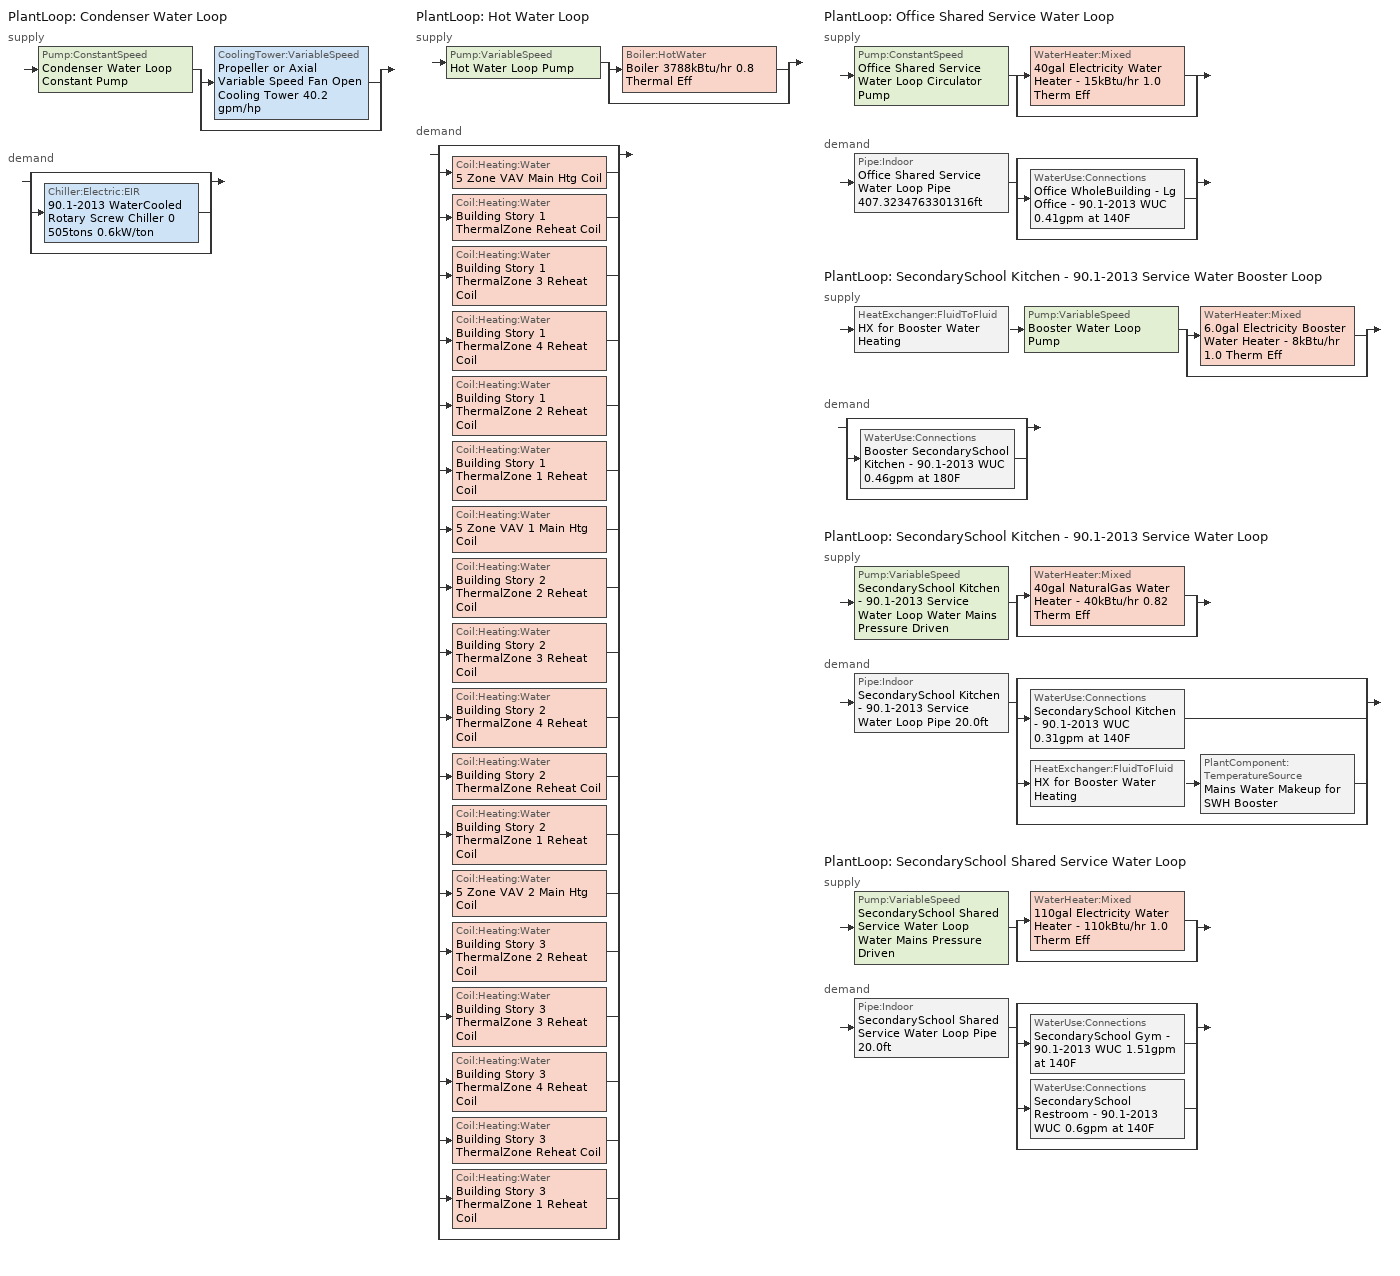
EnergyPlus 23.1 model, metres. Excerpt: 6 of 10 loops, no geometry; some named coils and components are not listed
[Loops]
PlantLoop 'Condenser Water Loop'
 supply: Pump:ConstantSpeed 'Condenser Water Loop Constant Pump' > split
  | CoolingTower:VariableSpeed 'Propeller or Axial Variable Speed Fan Open Cooling Tower 40.2 gpm/hp'
  | bypass
 demand: split
  | bypass
  | Chiller:Electric:EIR '90.1-2013 WaterCooled  Rotary Screw Chiller 0 505tons 0.6kW/ton'
  | bypass
PlantLoop 'Hot Water Loop'
 supply: Pump:VariableSpeed 'Hot Water Loop Pump' > split
  | Boiler:HotWater 'Boiler 3788kBtu/hr 0.8 Thermal Eff'
  | bypass
 demand: split
  | bypass
  | Coil:Heating:Water '5 Zone VAV Main Htg Coil'
  | Coil:Heating:Water 'Building Story 1 ThermalZone Reheat Coil'
  | Coil:Heating:Water 'Building Story 1 ThermalZone 3 Reheat Coil'
  | Coil:Heating:Water 'Building Story 1 ThermalZone 4 Reheat Coil'
  | Coil:Heating:Water 'Building Story 1 ThermalZone 2 Reheat Coil'
  | Coil:Heating:Water 'Building Story 1 ThermalZone 1 Reheat Coil'
  | Coil:Heating:Water '5 Zone VAV 1 Main Htg Coil'
  | Coil:Heating:Water 'Building Story 2 ThermalZone 2 Reheat Coil'
  | Coil:Heating:Water 'Building Story 2 ThermalZone 3 Reheat Coil'
  | Coil:Heating:Water 'Building Story 2 ThermalZone 4 Reheat Coil'
  | Coil:Heating:Water 'Building Story 2 ThermalZone Reheat Coil'
  | Coil:Heating:Water 'Building Story 2 ThermalZone 1 Reheat Coil'
  | Coil:Heating:Water '5 Zone VAV 2 Main Htg Coil'
  | Coil:Heating:Water 'Building Story 3 ThermalZone 2 Reheat Coil'
  | Coil:Heating:Water 'Building Story 3 ThermalZone 3 Reheat Coil'
  | Coil:Heating:Water 'Building Story 3 ThermalZone 4 Reheat Coil'
  | Coil:Heating:Water 'Building Story 3 ThermalZone Reheat Coil'
  | Coil:Heating:Water 'Building Story 3 ThermalZone 1 Reheat Coil'
  | bypass
PlantLoop 'Office Shared Service Water Loop'
 supply: Pump:ConstantSpeed 'Office Shared Service Water Loop Circulator Pump' > split
  | WaterHeater:Mixed '40gal Electricity Water Heater - 15kBtu/hr 1.0 Therm Eff'
  | bypass
 demand: Pipe:Indoor 'Office Shared Service Water Loop Pipe 407.3234763301316ft' > split
  | bypass
  | WaterUse:Connections 'Office WholeBuilding - Lg Office - 90.1-2013 WUC 0.41gpm at 140F'
  | bypass
PlantLoop 'SecondarySchool Kitchen - 90.1-2013 Service Water Booster Loop'
 supply: HeatExchanger:FluidToFluid 'HX for Booster Water Heating' > Pump:VariableSpeed 'Booster Water Loop Pump' > split
  | WaterHeater:Mixed '6.0gal Electricity Booster Water Heater - 8kBtu/hr 1.0 Therm Eff'
  | bypass
 demand: split
  | bypass
  | WaterUse:Connections 'Booster SecondarySchool Kitchen - 90.1-2013 WUC 0.46gpm at 180F'
  | bypass
PlantLoop 'SecondarySchool Kitchen - 90.1-2013 Service Water Loop'
 supply: Pump:VariableSpeed 'SecondarySchool Kitchen - 90.1-2013 Service Water Loop Water Mains Pressure Driven' > split
  | WaterHeater:Mixed '40gal NaturalGas Water Heater - 40kBtu/hr 0.82 Therm Eff'
  | bypass
 demand: Pipe:Indoor 'SecondarySchool Kitchen - 90.1-2013 Service Water Loop Pipe 20.0ft' > split
  | bypass
  | WaterUse:Connections 'SecondarySchool Kitchen - 90.1-2013 WUC 0.31gpm at 140F'
  | HeatExchanger:FluidToFluid 'HX for Booster Water Heating' > PlantComponent:TemperatureSource 'Mains Water Makeup for SWH Booster'
  | bypass
PlantLoop 'SecondarySchool Shared Service Water Loop'
 supply: Pump:VariableSpeed 'SecondarySchool Shared Service Water Loop Water Mains Pressure Driven' > split
  | WaterHeater:Mixed '110gal Electricity Water Heater - 110kBtu/hr 1.0 Therm Eff'
  | bypass
 demand: Pipe:Indoor 'SecondarySchool Shared Service Water Loop Pipe 20.0ft' > split
  | bypass
  | WaterUse:Connections 'SecondarySchool Gym - 90.1-2013 WUC 1.51gpm at 140F'
  | WaterUse:Connections 'SecondarySchool Restroom - 90.1-2013 WUC 0.6gpm at 140F'
  | bypass
[Material] Roughness=Smooth; Thickness {m}=0.001143; Conductivity {W/m-K}=386; Density {kg/m3}=8906.27; Specific Heat {J/kg-K}=385.1856; Thermal Absorptance=0.9; Solar Absorptance=0.7; Visible Absorptance=0.7
Copper pipe 0.75in type L; Copper pipe 0.75in type L 1; Copper pipe 0.75in type L 2
[Construction]
Uninsulated copper pipe 0.75in type L: Copper pipe 0.75in type L
Uninsulated copper pipe 0.75in type L 1: Copper pipe 0.75in type L 1
Uninsulated copper pipe 0.75in type L 2: Copper pipe 0.75in type L 2
[Coil:Heating:Water] Availability Schedule=Always On Discrete; U-Factor Times Area Value {W/K}=Autosize; Maximum Water Flow Rate {m3/s}=Autosize; Performance Input Method=UFactorTimesAreaAndDesignWaterFlowRate; Rated Capacity {W}=Autosize; Rated Inlet Water Temperature {C}=82.2222; Rated Inlet Air Temperature {C}=12.7778; Rated Outlet Water Temperature {C}=71.1111; Rated Outlet Air Temperature {C}=40; Rated Ratio for Air and Water Convection=0.5
Building Story 1 ThermalZone Reheat Coil; Building Story 1 ThermalZone 1 Reheat Coil; Building Story 1 ThermalZone 2 Reheat Coil; Building Story 1 ThermalZone 3 Reheat Coil; Building Story 1 ThermalZone 4 Reheat Coil; Building Story 2 ThermalZone Reheat Coil; Building Story 2 ThermalZone 1 Reheat Coil; Building Story 2 ThermalZone 2 Reheat Coil; Building Story 2 ThermalZone 3 Reheat Coil; Building Story 2 ThermalZone 4 Reheat Coil; Building Story 3 ThermalZone Reheat Coil; Building Story 3 ThermalZone 1 Reheat Coil; Building Story 3 ThermalZone 2 Reheat Coil; Building Story 3 ThermalZone 3 Reheat Coil; Building Story 3 ThermalZone 4 Reheat Coil
[PlantLoop] Fluid Type=Water; Maximum Loop Flow Rate {m3/s}=Autosize; Minimum Loop Flow Rate {m3/s}=0; Plant Loop Volume {m3}=Autocalculate; Load Distribution Scheme=Optimal; Plant Loop Demand Calculation Scheme=SingleSetpoint; Common Pipe Simulation=None
Name | Plant Equipment Operation Scheme | Maximum Loop Temperature {C} | Minimum Loop Temperature {C}
Condenser Water Loop | Condenser Water Loop Operation Schemes | 80 | 5
Hot Water Loop | Hot Water Loop Operation Schemes | 100 | 10
Office Shared Service Water Loop | Office Shared Service Water Loop Operation Schemes | 60 | 10
SecondarySchool Kitchen - 90.1-2013 Service Water Booster Loop | SecondarySchool Kitchen - 90.1-2013 Service Water Booster Loop Operation Schemes | 100 | 0
SecondarySchool Kitchen - 90.1-2013 Service Water Loop | SecondarySchool Kitchen - 90.1-2013 Service Water Loop Operation Schemes | 60 | 10
SecondarySchool Shared Service Water Loop | SecondarySchool Shared Service Water Loop Operation Schemes | 60 | 10
[Sizing:Plant]
Name | Loop Type | Design Loop Exit Temperature {C} | Loop Design Temperature Difference {deltaC} | Sizing Option | Zone Timesteps in Averaging Window | Coincident Sizing Factor Mode
Condenser Water Loop | Condenser | 29.4444 | 5.55556 | Coincident | 6 | GlobalCoolingSizingFactor
Hot Water Loop | Heating | 82.2222 | 11.1111 | NonCoincident | 1 | None
Office Shared Service Water Loop; SecondarySchool Kitchen - 90.1-2013 Service Water Loop; SecondarySchool Shared Service Water Loop | Heating | 60 | 5 | NonCoincident | 1 | None
SecondarySchool Kitchen - 90.1-2013 Service Water Booster Loop | Heating | 82.2222 | 5 | NonCoincident | 1 | None
[Pump:ConstantSpeed] Design Flow Rate {m3/s}=Autosize; Design Power Consumption {W}=Autosize; Fraction of Motor Inefficiencies to Fluid Stream=0; Pump Control Type=Intermittent; Design Power Sizing Method=PowerPerFlowPerPressure; Design Electric Power per Unit Flow Rate {W/(m3/s)}=348701.1; Design Shaft Power per Unit Flow Rate per Unit Head {W/((m3/s)-Pa)}=1.28205
Name | Design Pump Head {Pa} | Motor Efficiency
Condenser Water Loop Constant Pump | 148557 | 0.936
Office Shared Service Water Loop Circulator Pump | 29890.7 | 0.7
[SetpointManager:Scheduled] Control Variable=Temperature
Name | Schedule | Setpoint Node or NodeList
Hot Water Loop Setpoint Manager | Hot Water Loop Temp - 180F | Hot Water Loop Supply Outlet Node
Service hot water setpoint manager 1 | Service Water Loop Temp - 140F | Office Shared Service Water Loop Supply Outlet Node
Hot water booster setpoint manager | Service Water Booster Temp - 180.00000000000006F | SecondarySchool Kitchen - 90.1-2013 Service Water Booster Loop Supply Outlet Node
Service hot water setpoint manager | Service Water Loop Temp - 140F | SecondarySchool Kitchen - 90.1-2013 Service Water Loop Supply Outlet Node
Service hot water setpoint manager 2 | Service Water Loop Temp - 140F | SecondarySchool Shared Service Water Loop Supply Outlet Node
[Pump:VariableSpeed] Design Maximum Flow Rate {m3/s}=Autosize; Fraction of Motor Inefficiencies to Fluid Stream=0; Coefficient 1 of the Part Load Performance Curve=0; Coefficient 2 of the Part Load Performance Curve=3.2485; Coefficient 3 of the Part Load Performance Curve=-4.7443; Coefficient 4 of the Part Load Performance Curve=2.5294; Design Minimum Flow Rate {m3/s}=0; Pump Control Type=Intermittent; Skin Loss Radiative Fraction=0.5; Design Power Sizing Method=PowerPerFlowPerPressure; Design Electric Power per Unit Flow Rate {W/(m3/s)}=348701.1; Design Shaft Power per Unit Flow Rate per Unit Head {W/((m3/s)-Pa)}=1.28205; Design Minimum Flow Rate Fraction=0
Name | Design Pump Head {Pa} | Design Power Consumption {W} | Motor Efficiency
Hot Water Loop Pump | 179344 | Autosize | 0.917
Booster Water Loop Pump | 0 | 0 | 1
SecondarySchool Kitchen - 90.1-2013 Service Water Loop Water Mains Pressure Driven; SecondarySchool Shared Service Water Loop Water Mains Pressure Driven | 0.001 | Autosize | 0.7
[PlantEquipmentOperationSchemes] Control Scheme 1 Schedule=Always On Discrete
Name | Control Scheme 1
Condenser Water Loop Operation Schemes | Condenser Water Loop Cooling Operation Scheme
Hot Water Loop Operation Schemes | Hot Water Loop Heating Operation Scheme
Office Shared Service Water Loop Operation Schemes | Office Shared Service Water Loop Heating Operation Scheme
SecondarySchool Kitchen - 90.1-2013 Service Water Booster Loop Operation Schemes | SecondarySchool Kitchen - 90.1-2013 Service Water Booster Loop Heating Operation Scheme
SecondarySchool Kitchen - 90.1-2013 Service Water Loop Operation Schemes | SecondarySchool Kitchen - 90.1-2013 Service Water Loop Heating Operation Scheme
SecondarySchool Shared Service Water Loop Operation Schemes | SecondarySchool Shared Service Water Loop Heating Operation Scheme
[PlantEquipmentOperation:CoolingLoad]
Condenser Water Loop Cooling Operation Scheme: Load Range 1 Lower Limit {W}=0; Load Range 1 Upper Limit {W}=1000000000; Range 1 Equipment List=Condenser Water Loop Cooling Equipment List
[PlantEquipmentList]
Condenser Water Loop Cooling Equipment List: Propeller or Axial Variable Speed Fan Open Cooling Tower 40.2 gpm/hp
Hot Water Loop Heating Equipment List: Boiler 3788kBtu/hr 0.8 Thermal Eff
Office Shared Service Water Loop Heating Equipment List: 40gal Electricity Water Heater - 15kBtu/hr 1.0 Therm Eff
SecondarySchool Kitchen - 90.1-2013 Service Water Booster Loop Heating Equipment List: HX for Booster Water Heating, 6.0gal Electricity Booster Water Heater - 8kBtu/hr 1.0 Therm Eff
SecondarySchool Kitchen - 90.1-2013 Service Water Loop Heating Equipment List: 40gal NaturalGas Water Heater - 40kBtu/hr 0.82 Therm Eff
SecondarySchool Shared Service Water Loop Heating Equipment List: 110gal Electricity Water Heater - 110kBtu/hr 1.0 Therm Eff
[CoolingTower:VariableSpeed]
Propeller or Axial Variable Speed Fan Open Cooling Tower 40.2 gpm/hp: Model Type=CoolToolsCrossFlow; Design Inlet Air Wet-Bulb Temperature {C}=23.8; Design Approach Temperature {deltaC}=5.55556; Design Range Temperature {deltaC}=5.55556; Design Water Flow Rate {m3/s}=Autosize; Design Air Flow Rate {m3/s}=Autosize; Design Fan Power {W}=29245.3; Fan Power Ratio Function of Air Flow Rate Ratio Curve=VSD-TWR-FAN-FPLR; Minimum Air Flow Rate Ratio=0.2; Fraction of Tower Capacity in Free Convection Regime=0.125; Basin Heater Capacity {W/K}=0; Basin Heater Setpoint Temperature {C}=2; Evaporation Loss Mode=SaturatedExit; Evaporation Loss Factor {percent/K}=0.2; Drift Loss Percent {percent}=0.008; Blowdown Calculation Mode=ConcentrationRatio; Blowdown Concentration Ratio=3; Number of Cells=1; Cell Control=MaximalCell; Sizing Factor=1
[SetpointManager:FollowOutdoorAirTemperature]
Condenser Water Loop Setpoint Manager Follow OATwb with 10.0F Approach: Control Variable=Temperature; Reference Temperature Type=OutdoorAirWetBulb; Offset Temperature Difference {deltaC}=5.55556; Maximum Setpoint Temperature {C}=29.3556; Minimum Setpoint Temperature {C}=21.1111; Setpoint Node or NodeList=Condenser Water Loop Supply Outlet Node
[Boiler:HotWater]
Boiler 3788kBtu/hr 0.8 Thermal Eff: Fuel Type=NaturalGas; Nominal Capacity {W}=Autosize; Nominal Thermal Efficiency=0.8; Efficiency Curve Temperature Evaluation Variable=LeavingBoiler; Normalized Boiler Efficiency Curve=Boiler with Minimum Turndown; Design Water Flow Rate {m3/s}=Autosize; Minimum Part Load Ratio=0; Maximum Part Load Ratio=1.2; Optimum Part Load Ratio=1; Water Outlet Upper Temperature Limit {C}=95; Boiler Flow Mode=LeavingSetpointModulated; Parasitic Electric Load {W}=0; Sizing Factor=1
[PlantEquipmentOperation:HeatingLoad] Load Range 1 Lower Limit {W}=0; Load Range 1 Upper Limit {W}=1000000000
Name | Range 1 Equipment List
Hot Water Loop Heating Operation Scheme | Hot Water Loop Heating Equipment List
Office Shared Service Water Loop Heating Operation Scheme | Office Shared Service Water Loop Heating Equipment List
SecondarySchool Kitchen - 90.1-2013 Service Water Booster Loop Heating Operation Scheme | SecondarySchool Kitchen - 90.1-2013 Service Water Booster Loop Heating Equipment List
SecondarySchool Kitchen - 90.1-2013 Service Water Loop Heating Operation Scheme | SecondarySchool Kitchen - 90.1-2013 Service Water Loop Heating Equipment List
SecondarySchool Shared Service Water Loop Heating Operation Scheme | SecondarySchool Shared Service Water Loop Heating Equipment List
[WaterHeater:Mixed] Deadband Temperature Difference {deltaC}=2; Heater Control Type=Cycle; Heater Ignition Minimum Flow Rate {m3/s}=0; Heater Ignition Delay {s}=0; Off Cycle Parasitic Fuel Consumption Rate {W}=0; Off Cycle Parasitic Heat Fraction to Tank=0; On Cycle Parasitic Fuel Consumption Rate {W}=0; On Cycle Parasitic Heat Fraction to Tank=0; Ambient Temperature Indicator=Schedule; Off Cycle Loss Fraction to Zone=1; On Cycle Loss Fraction to Zone=1; Use Side Effectiveness=1; Source Side Effectiveness=1; Use Side Design Flow Rate {m3/s}=Autosize; Source Side Design Flow Rate {m3/s}=Autosize; Indirect Water Heating Recovery Time {hr}=1.5; Source Side Flow Control Mode=IndirectHeatPrimarySetpoint
Name | Tank Volume {m3} | Setpoint Temperature Schedule | Maximum Temperature Limit {C} | Heater Maximum Capacity {W} | Heater Fuel Type | Heater Thermal Efficiency | Off Cycle Parasitic Fuel Type | On Cycle Parasitic Fuel Type | Ambient Temperature Schedule | Off Cycle Loss Coefficient to Ambient Temperature {W/K} | On Cycle Loss Coefficient to Ambient Temperature {W/K}
40gal Electricity Water Heater - 15kBtu/hr 1.0 Therm Eff | 0.151416 | Service Water Loop Temp - 140F | 60 | 4305.05 | Electricity | 1 | Electricity | Electricity | Water Heater Ambient Temp Schedule - 71.6f | 1.20802 | 1.20802
6.0gal Electricity Booster Water Heater - 8kBtu/hr 1.0 Therm Eff | 0.0227125 | Service Water Booster Temp - 180.00000000000006F | 82.2222 | 2258.82 | Electricity | 1 | Electricity | Electricity | Water Heater Ambient Temp Schedule - 71.6 | 1.05486 | 1.05486
40gal NaturalGas Water Heater - 40kBtu/hr 0.82 Therm Eff | 0.151957 | Service Water Loop Temp - 140F | 60 | 11764.7 | NaturalGas | 0.82 | NaturalGas | NaturalGas | Water Heater Ambient Temp Schedule - 71.6f | 4.12283 | 4.12283
110gal Electricity Water Heater - 110kBtu/hr 1.0 Therm Eff | 0.417452 | Service Water Loop Temp - 140F | 60 | 32319.6 | Electricity | 1 | Electricity | Electricity | Water Heater Ambient Temp Schedule - 71.6f | 145.159 | 145.159
[WaterHeater:Sizing] Design Mode=PeakDraw; Time Storage Can Meet Peak Draw {hr}=0.538503; Time for Tank Recovery {hr}=0; Nominal Tank Volume for Autosizing Plant Connections {m3}=1
40gal Electricity Water Heater - 15kBtu/hr 1.0 Therm Eff; 6.0gal Electricity Booster Water Heater - 8kBtu/hr 1.0 Therm Eff; 40gal NaturalGas Water Heater - 40kBtu/hr 0.82 Therm Eff; 110gal Electricity Water Heater - 110kBtu/hr 1.0 Therm Eff
[Pipe:Indoor] Environment Type=Schedule; Pipe Inside Diameter {m}=0.019939
Name | Construction | Ambient Temperature Schedule | Ambient Air Velocity Schedule | Pipe Length {m}
Office Shared Service Water Loop Pipe 407.3234763301316ft | Uninsulated copper pipe 0.75in type L 1 | Office Shared Service Water Loop Piping Air Temp - 70F | Office Shared Service Water Loop Piping Air Velocity - 0.67mph | 124.152
SecondarySchool Kitchen - 90.1-2013 Service Water Loop Pipe 20.0ft | Uninsulated copper pipe 0.75in type L | SecondarySchool Kitchen - 90.1-2013 Service Water Loop Piping Air Temp - 70F | SecondarySchool Kitchen - 90.1-2013 Service Water Loop Piping Air Velocity - 0.67mph | 6.096
SecondarySchool Shared Service Water Loop Pipe 20.0ft | Uninsulated copper pipe 0.75in type L 2 | SecondarySchool Shared Service Water Loop Piping Air Temp - 70F | SecondarySchool Shared Service Water Loop Piping Air Velocity - 0.67mph | 6.096
[WaterUse:Connections] Drain Water Heat Exchanger Type=None; Drain Water Heat Exchanger Destination=Plant
Name | Water Use Equipment 1
Office WholeBuilding - Lg Office - 90.1-2013 WUC 0.41gpm at 140F | Office WholeBuilding - Lg Office - 90.1-2013 Service Water Use 0.41gpm at 140F
Booster SecondarySchool Kitchen - 90.1-2013 WUC 0.46gpm at 180F | Booster SecondarySchool Kitchen - 90.1-2013 Service Water Use 0.46gpm at 180F
SecondarySchool Kitchen - 90.1-2013 WUC 0.31gpm at 140F | SecondarySchool Kitchen - 90.1-2013 Service Water Use 0.31gpm at 140F
SecondarySchool Gym - 90.1-2013 WUC 1.51gpm at 140F | SecondarySchool Gym - 90.1-2013 Service Water Use 1.51gpm at 140F
SecondarySchool Restroom - 90.1-2013 WUC 0.6gpm at 140F | SecondarySchool Restroom - 90.1-2013 Service Water Use 0.6gpm at 140F
[WaterUse:Equipment] Sensible Fraction Schedule=Fraction Sensible - 0.2; Latent Fraction Schedule=Fraction Latent - 0.05
Name | Peak Flow Rate {m3/s} | Flow Rate Fraction Schedule | Target Temperature Schedule
Office WholeBuilding - Lg Office - 90.1-2013 Service Water Use 0.41gpm at 140F | 2.58079e-05 | OfficeLarge BLDG_SWH_SCH | Mixed Water At Faucet Temp - 140F
Booster SecondarySchool Kitchen - 90.1-2013 Service Water Use 0.46gpm at 180F | 2.90605e-05 | SchoolSecondary BLDG_SWH_SCH | Mixed Water At Faucet Temp - 180F
SecondarySchool Kitchen - 90.1-2013 Service Water Use 0.31gpm at 140F | 1.93737e-05 | SchoolSecondary BLDG_SWH_SCH | Mixed Water At Faucet Temp - 140F
SecondarySchool Gym - 90.1-2013 Service Water Use 1.51gpm at 140F | 9.50109e-05 | SchoolSecondary BLDG_SWH_SCH | Mixed Water At Faucet Temp - 140F
SecondarySchool Restroom - 90.1-2013 Service Water Use 0.6gpm at 140F | 3.80457e-05 | SchoolSecondary BLDG_SWH_SCH | Mixed Water At Faucet Temp - 140F
[HeatExchanger:FluidToFluid]
HX for Booster Water Heating: Loop Demand Side Design Flow Rate {m3/s}=Autosize; Loop Supply Side Design Flow Rate {m3/s}=Autosize; Heat Exchange Model Type=Ideal; Heat Exchanger U-Factor Times Area Value {W/K}=Autosize; Control Type=UncontrolledOn; Minimum Temperature Difference to Activate Heat Exchanger {deltaC}=0.01; Heat Transfer Metering End Use Type=LoopToLoop; Component Override Cooling Control Temperature Mode=Loop; Sizing Factor=1; Operation Minimum Temperature Limit {C}=0; Operation Maximum Temperature Limit {C}=100
[PlantComponent:TemperatureSource]
Mains Water Makeup for SWH Booster: Design Volume Flow Rate {m3/s}=Autosize; Temperature Specification Type=Scheduled; Source Temperature {C}=8; Source Temperature Schedule=Mains Water Temperature
[Schedule:Day:Interval]
Fraction Latent - 0.05 Default: No, 24:00, 0.05
Fraction Sensible - 0.2 Default: No, 24:00, 0.2
Hot Water Loop Temp - 180F Default; Mixed Water At Faucet Temp - 180F Default; Service Water Booster Temp - 180.00000000000006F Default: No, 24:00, 82.2222
Mixed Water At Faucet Temp - 140F Default; Service Water Loop Temp - 140F Default: No, 24:00, 60
Office Shared Service Water Loop Piping Air Temp - 70F Default; SecondarySchool Kitchen - 90.1-2013 Service Water Loop Piping Air Temp - 70F Default; SecondarySchool Shared Service Water Loop Piping Air Temp - 70F Default: No, 24:00, 21.1111
Office Shared Service Water Loop Piping Air Velocity - 0.67mph Default; SecondarySchool Kitchen - 90.1-2013 Service Water Loop Piping Air Velocity - 0.67mph Default; SecondarySchool Shared Service Water Loop Piping Air Velocity - 0.67mph Default: No, 24:00, 0.3
OfficeLarge BLDG_SWH_SCH Default: No, 06:00, 0, 07:00, 0.07, 11:00, 0.04, 13:00, 0.06, 14:00, 0.09, 15:00, 0.06, 21:00, 0.04, 22:00, 0.07, 24:00, 0.04
OfficeLarge BLDG_SWH_SCH SmrDsn|Wkdy Day; OfficeLarge BLDG_SWH_SCH Summer Design Day: No, 06:00, 0, 07:00, 0.07, 08:00, 0.19, 09:00, 0.35, 10:00, 0.38, 11:00, 0.39, 12:00, 0.47, 13:00, 0.57, 14:00, 0.54, 15:00, 0.34, 16:00, 0.33, 17:00, 0.44, 18:00, 0.26, 19:00, 0.21, 20:00, 0.15, 21:00, 0.17, 22:00, 0.08, 24:00, 0.05
OfficeLarge BLDG_SWH_SCH Winter Design Day; OfficeLarge BLDG_SWH_SCH WntrDsn|Sat Day: No, 06:00, 0, 07:00, 0.07, 08:00, 0.11, 09:00, 0.15, 10:00, 0.21, 11:00, 0.19, 12:00, 0.23, 13:00, 0.2, 14:00, 0.19, 15:00, 0.15, 16:00, 0.13, 17:00, 0.14, 21:00, 0.07, 22:00, 0.09, 24:00, 0.05
SchoolSecondary BLDG_SWH_SCH Default; SchoolSecondary BLDG_SWH_SCH Sat Day; SchoolSecondary BLDG_SWH_SCH Sun|Sat Day; SchoolSecondary BLDG_SWH_SCH Sun|Sat Day 1: No, 24:00, 0
SchoolSecondary BLDG_SWH_SCH Summer Design Day: No, 07:00, 0.05, 08:00, 0.1, 09:00, 0.34, 10:00, 0.6, 11:00, 0.63, 12:00, 0.72, 13:00, 0.79, 14:00, 0.83, 15:00, 0.61, 16:00, 0.65, 18:00, 0.1, 19:00, 0.19, 20:00, 0.25, 22:00, 0.22, 23:00, 0.12, 24:00, 0.09
SchoolSecondary BLDG_SWH_SCH Winter Design Day: No, 09:00, 0.03, 13:00, 0.05, 24:00, 0.03
SchoolSecondary BLDG_SWH_SCH Wkdy Day; SchoolSecondary BLDG_SWH_SCH Wkdy Day 2: No, 08:00, 0, 09:00, 0.34, 10:00, 0.6, 11:00, 0.63, 12:00, 0.72, 13:00, 0.79, 14:00, 0.83, 15:00, 0.61, 16:00, 0.65, 18:00, 0.1, 19:00, 0.19, 20:00, 0.25, 24:00, 0
SchoolSecondary BLDG_SWH_SCH Wkdy Day 1: No, 08:00, 0, 18:00, 0.1, 19:00, 0.19, 20:00, 0.25, 24:00, 0
Water Heater Ambient Temp Schedule - 71.6 Default; Water Heater Ambient Temp Schedule - 71.6f Default: No, 24:00, 22
[Schedule:Week:Daily]
Fraction Latent - 0.05 Week Rule - Jan1-Dec31: Fraction Latent - 0.05 Default, Fraction Latent - 0.05 Default, Fraction Latent - 0.05 Default, Fraction Latent - 0.05 Default, Fraction Latent - 0.05 Default, Fraction Latent - 0.05 Default, Fraction Latent - 0.05 Default, Fraction Latent - 0.05 Default, Fraction Latent - 0.05 Default, Fraction Latent - 0.05 Default, Fraction Latent - 0.05 Default, Fraction Latent - 0.05 Default
Fraction Sensible - 0.2 Week Rule - Jan1-Dec31: Fraction Sensible - 0.2 Default, Fraction Sensible - 0.2 Default, Fraction Sensible - 0.2 Default, Fraction Sensible - 0.2 Default, Fraction Sensible - 0.2 Default, Fraction Sensible - 0.2 Default, Fraction Sensible - 0.2 Default, Fraction Sensible - 0.2 Default, Fraction Sensible - 0.2 Default, Fraction Sensible - 0.2 Default, Fraction Sensible - 0.2 Default, Fraction Sensible - 0.2 Default
Hot Water Loop Temp - 180F Week Rule - Jan1-Dec31: Hot Water Loop Temp - 180F Default, Hot Water Loop Temp - 180F Default, Hot Water Loop Temp - 180F Default, Hot Water Loop Temp - 180F Default, Hot Water Loop Temp - 180F Default, Hot Water Loop Temp - 180F Default, Hot Water Loop Temp - 180F Default, Hot Water Loop Temp - 180F Default, Hot Water Loop Temp - 180F Default, Hot Water Loop Temp - 180F Default, Hot Water Loop Temp - 180F Default, Hot Water Loop Temp - 180F Default
Mixed Water At Faucet Temp - 140F Week Rule - Jan1-Dec31: Mixed Water At Faucet Temp - 140F Default, Mixed Water At Faucet Temp - 140F Default, Mixed Water At Faucet Temp - 140F Default, Mixed Water At Faucet Temp - 140F Default, Mixed Water At Faucet Temp - 140F Default, Mixed Water At Faucet Temp - 140F Default, Mixed Water At Faucet Temp - 140F Default, Mixed Water At Faucet Temp - 140F Default, Mixed Water At Faucet Temp - 140F Default, Mixed Water At Faucet Temp - 140F Default, Mixed Water At Faucet Temp - 140F Default, Mixed Water At Faucet Temp - 140F Default
Mixed Water At Faucet Temp - 180F Week Rule - Jan1-Dec31: Mixed Water At Faucet Temp - 180F Default, Mixed Water At Faucet Temp - 180F Default, Mixed Water At Faucet Temp - 180F Default, Mixed Water At Faucet Temp - 180F Default, Mixed Water At Faucet Temp - 180F Default, Mixed Water At Faucet Temp - 180F Default, Mixed Water At Faucet Temp - 180F Default, Mixed Water At Faucet Temp - 180F Default, Mixed Water At Faucet Temp - 180F Default, Mixed Water At Faucet Temp - 180F Default, Mixed Water At Faucet Temp - 180F Default, Mixed Water At Faucet Temp - 180F Default
Office Shared Service Water Loop Piping Air Temp - 70F Week Rule - Jan1-Dec31: Office Shared Service Water Loop Piping Air Temp - 70F Default, Office Shared Service Water Loop Piping Air Temp - 70F Default, Office Shared Service Water Loop Piping Air Temp - 70F Default, Office Shared Service Water Loop Piping Air Temp - 70F Default, Office Shared Service Water Loop Piping Air Temp - 70F Default, Office Shared Service Water Loop Piping Air Temp - 70F Default, Office Shared Service Water Loop Piping Air Temp - 70F Default, Office Shared Service Water Loop Piping Air Temp - 70F Default, Office Shared Service Water Loop Piping Air Temp - 70F Default, Office Shared Service Water Loop Piping Air Temp - 70F Default, Office Shared Service Water Loop Piping Air Temp - 70F Default, Office Shared Service Water Loop Piping Air Temp - 70F Default
Office Shared Service Water Loop Piping Air Velocity - 0.67mph Week Rule - Jan1-Dec31: Office Shared Service Water Loop Piping Air Velocity - 0.67mph Default, Office Shared Service Water Loop Piping Air Velocity - 0.67mph Default, Office Shared Service Water Loop Piping Air Velocity - 0.67mph Default, Office Shared Service Water Loop Piping Air Velocity - 0.67mph Default, Office Shared Service Water Loop Piping Air Velocity - 0.67mph Default, Office Shared Service Water Loop Piping Air Velocity - 0.67mph Default, Office Shared Service Water Loop Piping Air Velocity - 0.67mph Default, Office Shared Service Water Loop Piping Air Velocity - 0.67mph Default, Office Shared Service Water Loop Piping Air Velocity - 0.67mph Default, Office Shared Service Water Loop Piping Air Velocity - 0.67mph Default, Office Shared Service Water Loop Piping Air Velocity - 0.67mph Default, Office Shared Service Water Loop Piping Air Velocity - 0.67mph Default
OfficeLarge BLDG_SWH_SCH Week Rule - Jan1-Jan1: OfficeLarge BLDG_SWH_SCH WntrDsn|Sat Day, OfficeLarge BLDG_SWH_SCH WntrDsn|Sat Day, OfficeLarge BLDG_SWH_SCH WntrDsn|Sat Day, OfficeLarge BLDG_SWH_SCH WntrDsn|Sat Day, OfficeLarge BLDG_SWH_SCH WntrDsn|Sat Day, OfficeLarge BLDG_SWH_SCH WntrDsn|Sat Day, OfficeLarge BLDG_SWH_SCH WntrDsn|Sat Day, OfficeLarge BLDG_SWH_SCH Default, OfficeLarge BLDG_SWH_SCH Summer Design Day, OfficeLarge BLDG_SWH_SCH Winter Design Day, OfficeLarge BLDG_SWH_SCH Default, OfficeLarge BLDG_SWH_SCH Default
OfficeLarge BLDG_SWH_SCH Week Rule - Jan2-Dec31: OfficeLarge BLDG_SWH_SCH Default, OfficeLarge BLDG_SWH_SCH SmrDsn|Wkdy Day, OfficeLarge BLDG_SWH_SCH SmrDsn|Wkdy Day, OfficeLarge BLDG_SWH_SCH SmrDsn|Wkdy Day, OfficeLarge BLDG_SWH_SCH SmrDsn|Wkdy Day, OfficeLarge BLDG_SWH_SCH SmrDsn|Wkdy Day, OfficeLarge BLDG_SWH_SCH WntrDsn|Sat Day, OfficeLarge BLDG_SWH_SCH Default, OfficeLarge BLDG_SWH_SCH Summer Design Day, OfficeLarge BLDG_SWH_SCH Winter Design Day, OfficeLarge BLDG_SWH_SCH Default, OfficeLarge BLDG_SWH_SCH Default
SchoolSecondary BLDG_SWH_SCH Week Rule - Jan1-Jan1: SchoolSecondary BLDG_SWH_SCH Sun|Sat Day, SchoolSecondary BLDG_SWH_SCH Sun|Sat Day, SchoolSecondary BLDG_SWH_SCH Sun|Sat Day, SchoolSecondary BLDG_SWH_SCH Sun|Sat Day, SchoolSecondary BLDG_SWH_SCH Sun|Sat Day, SchoolSecondary BLDG_SWH_SCH Sun|Sat Day, SchoolSecondary BLDG_SWH_SCH Sun|Sat Day, SchoolSecondary BLDG_SWH_SCH Default, SchoolSecondary BLDG_SWH_SCH Summer Design Day, SchoolSecondary BLDG_SWH_SCH Winter Design Day, SchoolSecondary BLDG_SWH_SCH Default, SchoolSecondary BLDG_SWH_SCH Default
SchoolSecondary BLDG_SWH_SCH Week Rule - Jan2-Jun11: SchoolSecondary BLDG_SWH_SCH Sun|Sat Day, SchoolSecondary BLDG_SWH_SCH Wkdy Day, SchoolSecondary BLDG_SWH_SCH Wkdy Day, SchoolSecondary BLDG_SWH_SCH Wkdy Day, SchoolSecondary BLDG_SWH_SCH Wkdy Day, SchoolSecondary BLDG_SWH_SCH Wkdy Day, SchoolSecondary BLDG_SWH_SCH Sun|Sat Day, SchoolSecondary BLDG_SWH_SCH Default, SchoolSecondary BLDG_SWH_SCH Summer Design Day, SchoolSecondary BLDG_SWH_SCH Winter Design Day, SchoolSecondary BLDG_SWH_SCH Default, SchoolSecondary BLDG_SWH_SCH Default
SchoolSecondary BLDG_SWH_SCH Week Rule - Jun12-Jun18: SchoolSecondary BLDG_SWH_SCH Sun|Sat Day, SchoolSecondary BLDG_SWH_SCH Wkdy Day, SchoolSecondary BLDG_SWH_SCH Wkdy Day, SchoolSecondary BLDG_SWH_SCH Wkdy Day, SchoolSecondary BLDG_SWH_SCH Wkdy Day 1, SchoolSecondary BLDG_SWH_SCH Wkdy Day 1, SchoolSecondary BLDG_SWH_SCH Sun|Sat Day 1, SchoolSecondary BLDG_SWH_SCH Default, SchoolSecondary BLDG_SWH_SCH Summer Design Day, SchoolSecondary BLDG_SWH_SCH Winter Design Day, SchoolSecondary BLDG_SWH_SCH Default, SchoolSecondary BLDG_SWH_SCH Default
SchoolSecondary BLDG_SWH_SCH Week Rule - Jun19-Sep10: SchoolSecondary BLDG_SWH_SCH Sun|Sat Day 1, SchoolSecondary BLDG_SWH_SCH Wkdy Day 1, SchoolSecondary BLDG_SWH_SCH Wkdy Day 1, SchoolSecondary BLDG_SWH_SCH Wkdy Day 1, SchoolSecondary BLDG_SWH_SCH Wkdy Day 1, SchoolSecondary BLDG_SWH_SCH Wkdy Day 1, SchoolSecondary BLDG_SWH_SCH Sun|Sat Day 1, SchoolSecondary BLDG_SWH_SCH Default, SchoolSecondary BLDG_SWH_SCH Summer Design Day, SchoolSecondary BLDG_SWH_SCH Winter Design Day, SchoolSecondary BLDG_SWH_SCH Default, SchoolSecondary BLDG_SWH_SCH Default
SchoolSecondary BLDG_SWH_SCH Week Rule - Sep11-Sep17: SchoolSecondary BLDG_SWH_SCH Sun|Sat Day 1, SchoolSecondary BLDG_SWH_SCH Wkdy Day 1, SchoolSecondary BLDG_SWH_SCH Wkdy Day 1, SchoolSecondary BLDG_SWH_SCH Wkdy Day 1, SchoolSecondary BLDG_SWH_SCH Wkdy Day 1, SchoolSecondary BLDG_SWH_SCH Wkdy Day 2, SchoolSecondary BLDG_SWH_SCH Sat Day, SchoolSecondary BLDG_SWH_SCH Default, SchoolSecondary BLDG_SWH_SCH Summer Design Day, SchoolSecondary BLDG_SWH_SCH Winter Design Day, SchoolSecondary BLDG_SWH_SCH Default, SchoolSecondary BLDG_SWH_SCH Default
SchoolSecondary BLDG_SWH_SCH Week Rule - Sep18-Dec31: SchoolSecondary BLDG_SWH_SCH Default, SchoolSecondary BLDG_SWH_SCH Wkdy Day 2, SchoolSecondary BLDG_SWH_SCH Wkdy Day 2, SchoolSecondary BLDG_SWH_SCH Wkdy Day 2, SchoolSecondary BLDG_SWH_SCH Wkdy Day 2, SchoolSecondary BLDG_SWH_SCH Wkdy Day 2, SchoolSecondary BLDG_SWH_SCH Sat Day, SchoolSecondary BLDG_SWH_SCH Default, SchoolSecondary BLDG_SWH_SCH Summer Design Day, SchoolSecondary BLDG_SWH_SCH Winter Design Day, SchoolSecondary BLDG_SWH_SCH Default, SchoolSecondary BLDG_SWH_SCH Default
SecondarySchool Kitchen - 90.1-2013 Service Water Loop Piping Air Temp - 70F Week Rule - Jan1-Dec31: SecondarySchool Kitchen - 90.1-2013 Service Water Loop Piping Air Temp - 70F Default, SecondarySchool Kitchen - 90.1-2013 Service Water Loop Piping Air Temp - 70F Default, SecondarySchool Kitchen - 90.1-2013 Service Water Loop Piping Air Temp - 70F Default, SecondarySchool Kitchen - 90.1-2013 Service Water Loop Piping Air Temp - 70F Default, SecondarySchool Kitchen - 90.1-2013 Service Water Loop Piping Air Temp - 70F Default, SecondarySchool Kitchen - 90.1-2013 Service Water Loop Piping Air Temp - 70F Default, SecondarySchool Kitchen - 90.1-2013 Service Water Loop Piping Air Temp - 70F Default, SecondarySchool Kitchen - 90.1-2013 Service Water Loop Piping Air Temp - 70F Default, SecondarySchool Kitchen - 90.1-2013 Service Water Loop Piping Air Temp - 70F Default, SecondarySchool Kitchen - 90.1-2013 Service Water Loop Piping Air Temp - 70F Default, SecondarySchool Kitchen - 90.1-2013 Service Water Loop Piping Air Temp - 70F Default, SecondarySchool Kitchen - 90.1-2013 Service Water Loop Piping Air Temp - 70F Default
SecondarySchool Kitchen - 90.1-2013 Service Water Loop Piping Air Velocity - 0.67mph Week Rule - Jan1-Dec31: SecondarySchool Kitchen - 90.1-2013 Service Water Loop Piping Air Velocity - 0.67mph Default, SecondarySchool Kitchen - 90.1-2013 Service Water Loop Piping Air Velocity - 0.67mph Default, SecondarySchool Kitchen - 90.1-2013 Service Water Loop Piping Air Velocity - 0.67mph Default, SecondarySchool Kitchen - 90.1-2013 Service Water Loop Piping Air Velocity - 0.67mph Default, SecondarySchool Kitchen - 90.1-2013 Service Water Loop Piping Air Velocity - 0.67mph Default, SecondarySchool Kitchen - 90.1-2013 Service Water Loop Piping Air Velocity - 0.67mph Default, SecondarySchool Kitchen - 90.1-2013 Service Water Loop Piping Air Velocity - 0.67mph Default, SecondarySchool Kitchen - 90.1-2013 Service Water Loop Piping Air Velocity - 0.67mph Default, SecondarySchool Kitchen - 90.1-2013 Service Water Loop Piping Air Velocity - 0.67mph Default, SecondarySchool Kitchen - 90.1-2013 Service Water Loop Piping Air Velocity - 0.67mph Default, SecondarySchool Kitchen - 90.1-2013 Service Water Loop Piping Air Velocity - 0.67mph Default, SecondarySchool Kitchen - 90.1-2013 Service Water Loop Piping Air Velocity - 0.67mph Default
SecondarySchool Shared Service Water Loop Piping Air Temp - 70F Week Rule - Jan1-Dec31: SecondarySchool Shared Service Water Loop Piping Air Temp - 70F Default, SecondarySchool Shared Service Water Loop Piping Air Temp - 70F Default, SecondarySchool Shared Service Water Loop Piping Air Temp - 70F Default, SecondarySchool Shared Service Water Loop Piping Air Temp - 70F Default, SecondarySchool Shared Service Water Loop Piping Air Temp - 70F Default, SecondarySchool Shared Service Water Loop Piping Air Temp - 70F Default, SecondarySchool Shared Service Water Loop Piping Air Temp - 70F Default, SecondarySchool Shared Service Water Loop Piping Air Temp - 70F Default, SecondarySchool Shared Service Water Loop Piping Air Temp - 70F Default, SecondarySchool Shared Service Water Loop Piping Air Temp - 70F Default, SecondarySchool Shared Service Water Loop Piping Air Temp - 70F Default, SecondarySchool Shared Service Water Loop Piping Air Temp - 70F Default
SecondarySchool Shared Service Water Loop Piping Air Velocity - 0.67mph Week Rule - Jan1-Dec31: SecondarySchool Shared Service Water Loop Piping Air Velocity - 0.67mph Default, SecondarySchool Shared Service Water Loop Piping Air Velocity - 0.67mph Default, SecondarySchool Shared Service Water Loop Piping Air Velocity - 0.67mph Default, SecondarySchool Shared Service Water Loop Piping Air Velocity - 0.67mph Default, SecondarySchool Shared Service Water Loop Piping Air Velocity - 0.67mph Default, SecondarySchool Shared Service Water Loop Piping Air Velocity - 0.67mph Default, SecondarySchool Shared Service Water Loop Piping Air Velocity - 0.67mph Default, SecondarySchool Shared Service Water Loop Piping Air Velocity - 0.67mph Default, SecondarySchool Shared Service Water Loop Piping Air Velocity - 0.67mph Default, SecondarySchool Shared Service Water Loop Piping Air Velocity - 0.67mph Default, SecondarySchool Shared Service Water Loop Piping Air Velocity - 0.67mph Default, SecondarySchool Shared Service Water Loop Piping Air Velocity - 0.67mph Default
Service Water Booster Temp - 180.00000000000006F Week Rule - Jan1-Dec31: Service Water Booster Temp - 180.00000000000006F Default, Service Water Booster Temp - 180.00000000000006F Default, Service Water Booster Temp - 180.00000000000006F Default, Service Water Booster Temp - 180.00000000000006F Default, Service Water Booster Temp - 180.00000000000006F Default, Service Water Booster Temp - 180.00000000000006F Default, Service Water Booster Temp - 180.00000000000006F Default, Service Water Booster Temp - 180.00000000000006F Default, Service Water Booster Temp - 180.00000000000006F Default, Service Water Booster Temp - 180.00000000000006F Default, Service Water Booster Temp - 180.00000000000006F Default, Service Water Booster Temp - 180.00000000000006F Default
Service Water Loop Temp - 140F Week Rule - Jan1-Dec31: Service Water Loop Temp - 140F Default, Service Water Loop Temp - 140F Default, Service Water Loop Temp - 140F Default, Service Water Loop Temp - 140F Default, Service Water Loop Temp - 140F Default, Service Water Loop Temp - 140F Default, Service Water Loop Temp - 140F Default, Service Water Loop Temp - 140F Default, Service Water Loop Temp - 140F Default, Service Water Loop Temp - 140F Default, Service Water Loop Temp - 140F Default, Service Water Loop Temp - 140F Default
Water Heater Ambient Temp Schedule - 71.6 Week Rule - Jan1-Dec31: Water Heater Ambient Temp Schedule - 71.6 Default, Water Heater Ambient Temp Schedule - 71.6 Default, Water Heater Ambient Temp Schedule - 71.6 Default, Water Heater Ambient Temp Schedule - 71.6 Default, Water Heater Ambient Temp Schedule - 71.6 Default, Water Heater Ambient Temp Schedule - 71.6 Default, Water Heater Ambient Temp Schedule - 71.6 Default, Water Heater Ambient Temp Schedule - 71.6 Default, Water Heater Ambient Temp Schedule - 71.6 Default, Water Heater Ambient Temp Schedule - 71.6 Default, Water Heater Ambient Temp Schedule - 71.6 Default, Water Heater Ambient Temp Schedule - 71.6 Default
Water Heater Ambient Temp Schedule - 71.6f Week Rule - Jan1-Dec31: Water Heater Ambient Temp Schedule - 71.6f Default, Water Heater Ambient Temp Schedule - 71.6f Default, Water Heater Ambient Temp Schedule - 71.6f Default, Water Heater Ambient Temp Schedule - 71.6f Default, Water Heater Ambient Temp Schedule - 71.6f Default, Water Heater Ambient Temp Schedule - 71.6f Default, Water Heater Ambient Temp Schedule - 71.6f Default, Water Heater Ambient Temp Schedule - 71.6f Default, Water Heater Ambient Temp Schedule - 71.6f Default, Water Heater Ambient Temp Schedule - 71.6f Default, Water Heater Ambient Temp Schedule - 71.6f Default, Water Heater Ambient Temp Schedule - 71.6f Default
[Schedule:Year]
Fraction Latent - 0.05: Fraction Latent - 0.05 Week Rule - Jan1-Dec31, 1, 1, 12, 31
Fraction Sensible - 0.2: Fraction Sensible - 0.2 Week Rule - Jan1-Dec31, 1, 1, 12, 31
Hot Water Loop Temp - 180F: Hot Water Loop Temp - 180F Week Rule - Jan1-Dec31, 1, 1, 12, 31
Mixed Water At Faucet Temp - 140F: Mixed Water At Faucet Temp - 140F Week Rule - Jan1-Dec31, 1, 1, 12, 31
Mixed Water At Faucet Temp - 180F: Mixed Water At Faucet Temp - 180F Week Rule - Jan1-Dec31, 1, 1, 12, 31
Office Shared Service Water Loop Piping Air Temp - 70F: Office Shared Service Water Loop Piping Air Temp - 70F Week Rule - Jan1-Dec31, 1, 1, 12, 31
Office Shared Service Water Loop Piping Air Velocity - 0.67mph: Office Shared Service Water Loop Piping Air Velocity - 0.67mph Week Rule - Jan1-Dec31, 1, 1, 12, 31
OfficeLarge BLDG_SWH_SCH: OfficeLarge BLDG_SWH_SCH Week Rule - Jan1-Jan1, 1, 1, 1, 1, OfficeLarge BLDG_SWH_SCH Week Rule - Jan2-Dec31, 1, 2, 12, 31
SchoolSecondary BLDG_SWH_SCH: SchoolSecondary BLDG_SWH_SCH Week Rule - Jan1-Jan1, 1, 1, 1, 1, SchoolSecondary BLDG_SWH_SCH Week Rule - Jan2-Jun11, 1, 2, 6, 11, SchoolSecondary BLDG_SWH_SCH Week Rule - Jun12-Jun18, 6, 12, 6, 18, SchoolSecondary BLDG_SWH_SCH Week Rule - Jun19-Sep10, 6, 19, 9, 10, SchoolSecondary BLDG_SWH_SCH Week Rule - Sep11-Sep17, 9, 11, 9, 17, SchoolSecondary BLDG_SWH_SCH Week Rule - Sep18-Dec31, 9, 18, 12, 31
SecondarySchool Kitchen - 90.1-2013 Service Water Loop Piping Air Temp - 70F: SecondarySchool Kitchen - 90.1-2013 Service Water Loop Piping Air Temp - 70F Week Rule - Jan1-Dec31, 1, 1, 12, 31
SecondarySchool Kitchen - 90.1-2013 Service Water Loop Piping Air Velocity - 0.67mph: SecondarySchool Kitchen - 90.1-2013 Service Water Loop Piping Air Velocity - 0.67mph Week Rule - Jan1-Dec31, 1, 1, 12, 31
SecondarySchool Shared Service Water Loop Piping Air Temp - 70F: SecondarySchool Shared Service Water Loop Piping Air Temp - 70F Week Rule - Jan1-Dec31, 1, 1, 12, 31
SecondarySchool Shared Service Water Loop Piping Air Velocity - 0.67mph: SecondarySchool Shared Service Water Loop Piping Air Velocity - 0.67mph Week Rule - Jan1-Dec31, 1, 1, 12, 31
Service Water Booster Temp - 180.00000000000006F: Service Water Booster Temp - 180.00000000000006F Week Rule - Jan1-Dec31, 1, 1, 12, 31
Service Water Loop Temp - 140F: Service Water Loop Temp - 140F Week Rule - Jan1-Dec31, 1, 1, 12, 31
Water Heater Ambient Temp Schedule - 71.6: Water Heater Ambient Temp Schedule - 71.6 Week Rule - Jan1-Dec31, 1, 1, 12, 31
Water Heater Ambient Temp Schedule - 71.6f: Water Heater Ambient Temp Schedule - 71.6f Week Rule - Jan1-Dec31, 1, 1, 12, 31
[Schedule:Constant]
Always On Discrete: OnOff, 1
Mains Water Temperature: Temperature, 10
[Curve:Cubic] Minimum Value of x=0
Name | Coefficient1 Constant | Coefficient2 x | Coefficient3 x**2 | Coefficient4 x**3 | Maximum Value of x
VSD-TWR-FAN-FPLR | 0.331629 | -0.885676 | 0.605565 | 0.948482 | 1
Boiler with Minimum Turndown | 0.7791 | 1.4745 | -2.5795 | 1.3467 | 1.3
